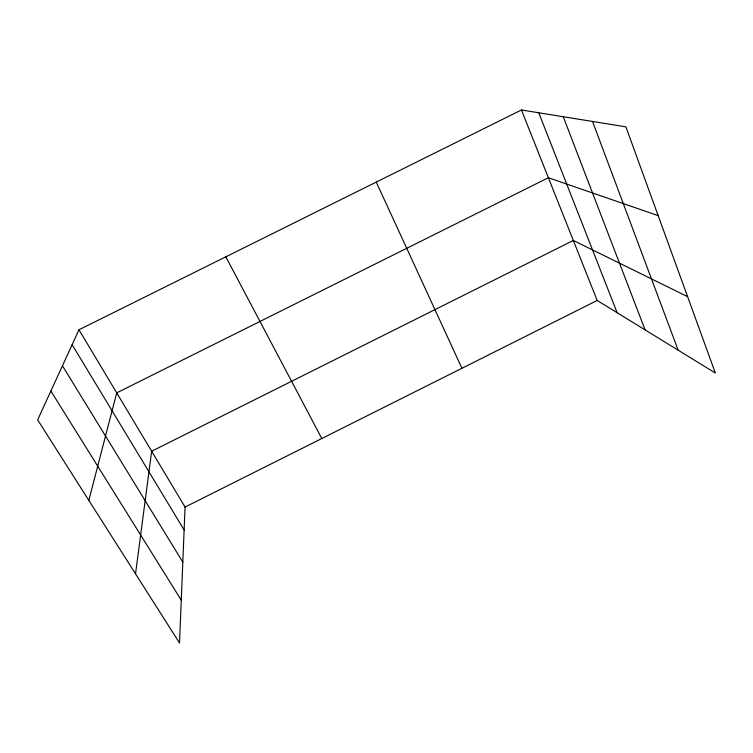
<?xml version="1.0" encoding="UTF-8"?>
<svg xmlns="http://www.w3.org/2000/svg" width="753" height="753" viewBox="0 0 753 753"><rect width="100%" height="100%" fill="white"/><g stroke="black" fill="none" stroke-linecap="round" stroke-linejoin="round"><path stroke-width="1.13" d="M78.971 329.776L185.059 507.061L179.525 643.024L37.65 419.873L78.971 329.776L521.434 109.976L625.903 126.852L715.35 373.036L597.195 300.475L521.434 109.976M135.531 573.824L151.664 451.254L573.334 240.48L687.593 296.644M88.845 500.387L116.715 392.85L548.372 177.727L658.16 215.631M185.059 507.061L597.195 300.475M50.875 391.042L181.266 600.169M62.452 365.789L182.819 562.124M72.128 344.695L184.127 529.99M225.834 256.82L321.804 438.519M376.265 182.094L461.928 368.283M538.771 112.781L617.159 312.74M563.263 116.734L645.114 329.908M592.545 121.459L678.171 350.201"/></g></svg>
